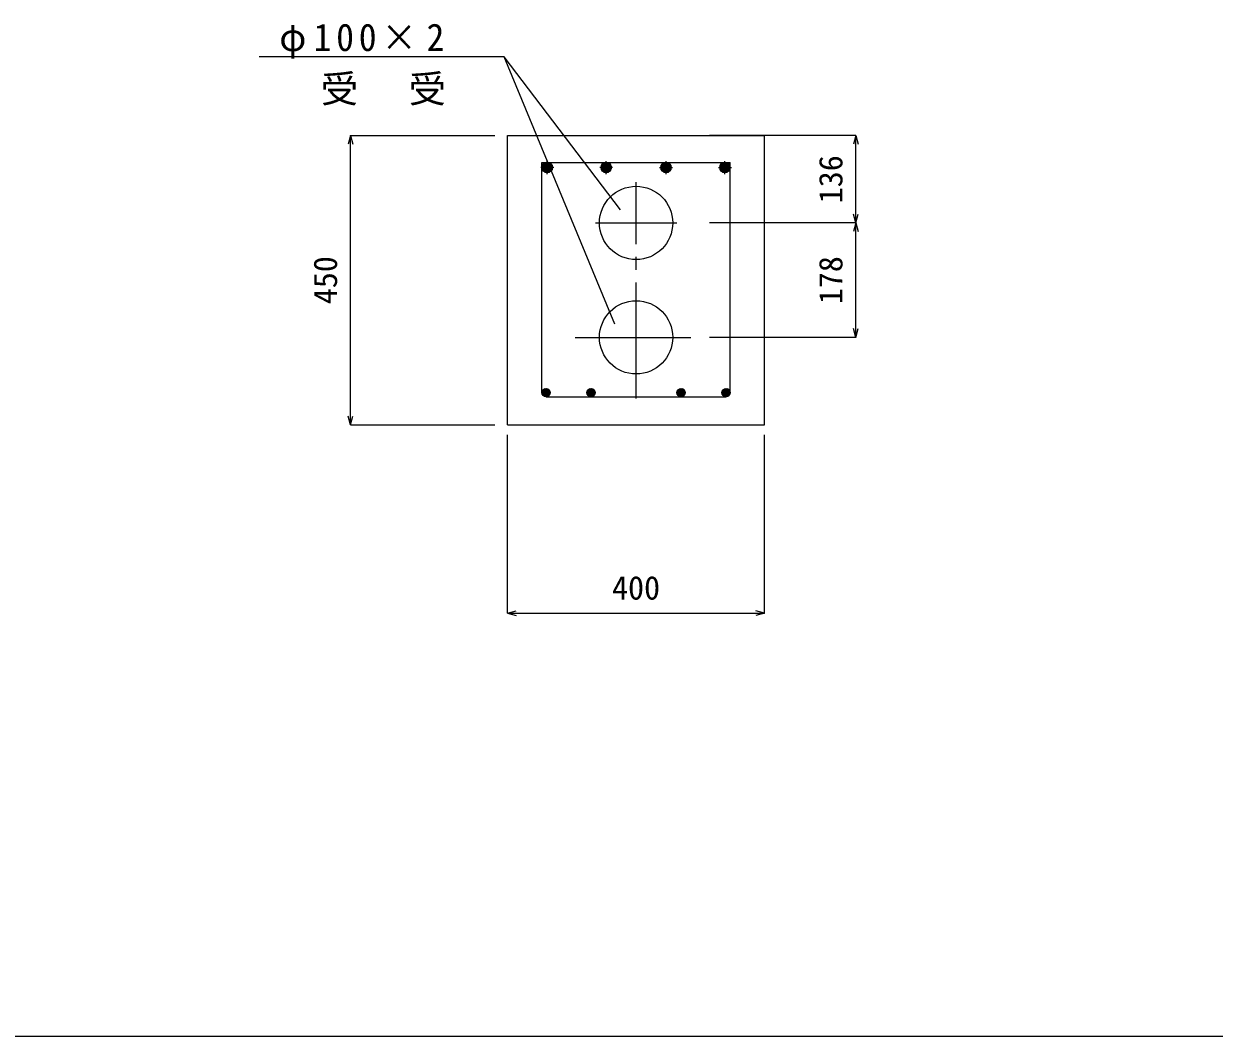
# Model space of a CAD drawing. Units: millimetres on the paper, enlarged 15 times, with parts at other scales. Extents: x -2095 to 2105, y -1473 to 4853.
# Drawn here: x -673 to 716, y -1473 to -292 of the extents above; entities that cross this region are included whole.
import ezdxf
from ezdxf.enums import TextEntityAlignment as Align

# ---------------------------------------------------------------- set-up
doc = ezdxf.new("R2010")
doc.units = ezdxf.units.MM
doc.header["$LTSCALE"] = 15
doc.linetypes.add('CHAIN1', pattern=[8, 5, -1, 1, -1])
doc.linetypes.add('CHAIN2', pattern=[12, 9, -1, 1, -1])
for name, color, linetype in [('0-1', 4, 'Continuous'), ('0-2_パイプ', 4, 'Continuous'), ('0-3', 2, 'Continuous'), ('2-0_外寸', 7, 'Continuous')]:
    doc.layers.add(name, color=color, linetype=linetype)
doc.styles.add('ＭＳ ゴシック', font='')
doc.styles.get('ＭＳ ゴシック').set_extended_font_data('MS Gothic')

msp = doc.modelspace()

# ---------------------------------------------------------------- linework, layer by layer
at = {"layer": '0-1'}
for p, q in [((-291.42, -422.35), (-294.14, -432.5)), ((-291.42, -759.85), (-291.42, -422.35)), ((-291.42, -422.35), (-288.7, -432.5)), ((-291.42, -422.35), (-122.94, -422.35)), ((298.25, -422.35), (127.3, -422.35)), ((298.25, -422.35), (295.54, -432.5)), ((298.25, -524.35), (298.25, -422.35)), ((298.25, -422.35), (300.97, -432.5)), ((298.25, -524.35), (127.3, -524.35)), ((298.25, -524.35), (295.54, -514.21)), ((298.25, -524.35), (295.54, -534.5)), ((298.25, -524.35), (300.97, -514.21)), ((298.25, -657.85), (298.25, -524.35)), ((298.25, -524.35), (300.97, -534.5)), ((298.25, -657.85), (295.54, -647.71)), ((298.25, -657.85), (300.97, -647.71)), ((298.25, -657.85), (127.3, -657.85)), ((-291.42, -759.85), (-294.14, -749.71)), ((-291.42, -759.85), (-288.7, -749.71)), ((-291.42, -759.85), (-122.94, -759.85)), ((-108.28, -979.56), (-108.28, -771.44)), ((191.72, -979.56), (191.72, -771.44)), ((-108.28, -979.56), (-98.13, -976.84)), ((-108.28, -979.56), (191.72, -979.56)), ((-108.28, -979.56), (-98.13, -982.28)), ((191.72, -979.56), (181.58, -976.84)), ((191.72, -979.56), (181.58, -982.28))]:
    msp.add_line(p, q, dxfattribs=at)
at = {"layer": '0-1', "color": 3}
for p, q in [((-108.28, -422.35), (116.72, -422.35)), ((-108.28, -759.85), (-108.28, -422.35)), ((-33.28, -422.35), (191.72, -422.35)), ((191.72, -759.85), (191.72, -422.35)), ((-108.28, -759.85), (191.72, -759.85))]:
    msp.add_line(p, q, dxfattribs=at)
at = {"layer": '0-1', "color": 7, "linetype": 'CHAIN2'}
for p, q in [((41.72, -729.03), (41.72, -476.99)), ((-5.64, -524.35), (89.09, -524.35)), ((-29.45, -657.85), (112.9, -657.85))]:
    msp.add_line(p, q, dxfattribs=at)
at = {"layer": '0-1', "color": 7}
for centre in [(41.72, -524.35), (41.72, -657.85)]:
    msp.add_circle(centre, 42.75, dxfattribs=at)
at = {"layer": '0-2_パイプ', "color": 7}
msp.add_line((17.03, -642.41), (-112.07, -330.41), dxfattribs=at)
msp.add_lwpolyline([(23.49, -509), (-112.07, -330.41), (-398.25, -330.41)], dxfattribs=at)
at = {"layer": '0-3'}
for p, q in [((-68.15, -722.35), (-68.15, -453.85)), ((-68.15, -453.85), (151.6, -453.85)), ((-67.89, -459.33), (-62.44, -453.88)), ((-67.83, -460.86), (-60.91, -453.94)), ((-67.48, -462.1), (-59.67, -454.29)), ((-67.24, -457.09), (-64.68, -454.53)), ((-66.93, -463.14), (-58.62, -454.84)), ((-66.22, -464.03), (-57.74, -455.54)), ((-65.37, -464.76), (-57.01, -456.4)), ((-64.35, -465.34), (-56.43, -457.42)), ((0.87, -459.33), (6.32, -453.88)), ((0.93, -460.86), (7.85, -453.94)), ((1.28, -462.1), (9.09, -454.29)), ((1.52, -457.09), (4.07, -454.53)), ((1.83, -463.14), (10.13, -454.84)), ((2.53, -464.03), (11.02, -455.54)), ((3.39, -464.76), (11.75, -456.4)), ((4.41, -465.34), (12.33, -457.42)), ((79.04, -465.34), (71.12, -457.42)), ((80.06, -464.76), (71.7, -456.4)), ((80.92, -464.03), (72.43, -455.54)), ((81.62, -463.14), (73.32, -454.84)), ((82.17, -462.1), (74.36, -454.29)), ((82.52, -460.86), (75.6, -453.94)), ((82.58, -459.33), (77.13, -453.88)), ((81.93, -457.09), (79.37, -454.53)), ((147.8, -465.34), (139.88, -457.42)), ((148.81, -464.76), (140.46, -456.4)), ((149.67, -464.03), (141.19, -455.54)), ((150.38, -463.14), (142.07, -454.84)), ((150.93, -462.1), (143.12, -454.29)), ((151.28, -460.86), (144.36, -453.94)), ((151.34, -459.33), (145.89, -453.88)), ((150.69, -457.09), (148.13, -454.53)), ((151.6, -722.35), (151.6, -453.85)), ((-63.15, -465.73), (-56.04, -458.62)), ((-61.68, -465.85), (-55.92, -460.09)), ((-59.65, -465.41), (-56.36, -462.11)), ((5.61, -465.73), (12.71, -458.62)), ((7.07, -465.85), (12.84, -460.09)), ((9.1, -465.41), (12.4, -462.11)), ((76.37, -465.85), (70.61, -460.09)), ((77.84, -465.73), (70.73, -458.62)), ((74.34, -465.41), (71.05, -462.11)), ((145.13, -465.85), (139.37, -460.09)), ((146.6, -465.73), (139.49, -458.62)), ((143.1, -465.41), (139.8, -462.11)), ((-68.15, -722.54), (-63.09, -717.48)), ((-68.05, -721.39), (-64.24, -717.58)), ((-68.02, -723.48), (-62.15, -717.61)), ((-67.76, -724.27), (-61.36, -717.87)), ((-67.39, -724.97), (-60.66, -718.24)), ((-67.23, -719.51), (-66.12, -718.4)), ((-66.94, -725.57), (-60.06, -718.69)), ((-66.4, -726.1), (-59.53, -719.23)), ((-65.78, -726.54), (-59.09, -719.85)), ((-65.07, -726.89), (-58.74, -720.56)), ((-64.25, -727.13), (-58.5, -721.38)), ((-15.65, -722.54), (-10.59, -717.48)), ((-15.55, -721.39), (-11.74, -717.58)), ((-15.52, -723.48), (-9.65, -717.61)), ((-15.26, -724.27), (-8.86, -717.87)), ((-14.89, -724.97), (-8.16, -718.24)), ((-14.73, -719.51), (-13.62, -718.4)), ((-14.44, -725.57), (-7.56, -718.69)), ((-13.9, -726.1), (-7.03, -719.23)), ((-13.28, -726.54), (-6.59, -719.85)), ((-12.57, -726.89), (-6.24, -720.56)), ((-11.75, -727.13), (-6, -721.38)), ((95.2, -727.13), (89.45, -721.38)), ((96.02, -726.89), (89.69, -720.56)), ((96.73, -726.54), (90.04, -719.85)), ((97.35, -726.1), (90.48, -719.23)), ((97.88, -725.57), (91, -718.69)), ((98.34, -724.97), (91.61, -718.24)), ((98.7, -724.27), (92.3, -717.87)), ((98.97, -723.48), (93.1, -717.61)), ((99.1, -722.54), (94.04, -717.48)), ((99, -721.39), (95.19, -717.58)), ((98.18, -719.51), (97.07, -718.4)), ((147.7, -727.13), (141.95, -721.38)), ((148.52, -726.89), (142.19, -720.56)), ((149.23, -726.54), (142.54, -719.85)), ((149.85, -726.1), (142.98, -719.23)), ((150.38, -725.57), (143.5, -718.69)), ((150.84, -724.97), (144.11, -718.24)), ((151.2, -724.27), (144.8, -717.87)), ((151.47, -723.48), (145.6, -717.61)), ((151.6, -722.54), (146.54, -717.48)), ((151.5, -721.39), (147.69, -717.58)), ((150.68, -719.51), (149.57, -718.4)), ((-63.29, -727.23), (-58.4, -722.34)), ((-63.28, -727.23), (146.72, -727.23)), ((-62.08, -727.08), (-58.55, -723.55)), ((-10.79, -727.23), (-5.9, -722.34)), ((-9.58, -727.08), (-6.05, -723.55)), ((94.24, -727.23), (89.35, -722.34)), ((93.03, -727.08), (89.5, -723.55)), ((146.74, -727.23), (141.85, -722.34)), ((145.53, -727.08), (142, -723.55))]:
    msp.add_line(p, q, dxfattribs=at)
at = {"layer": '0-3', "color": 4, "linetype": 'CHAIN1'}
for p, q in [((-61.91, -467.35), (-61.91, -452.35)), ((6.84, -467.35), (6.84, -452.35)), ((76.61, -467.35), (76.61, -452.35)), ((145.36, -467.35), (145.36, -452.35)), ((-54.41, -459.85), (-69.41, -459.85)), ((14.34, -459.85), (-0.66, -459.85)), ((69.11, -459.85), (84.11, -459.85)), ((137.86, -459.85), (152.86, -459.85))]:
    msp.add_line(p, q, dxfattribs=at)
at = {"layer": '0-3'}
for centre, radius in [((-61.91, -459.85), 6), ((6.84, -459.85), 6), ((76.61, -459.85), 6), ((145.36, -459.85), 6), ((-63.28, -722.35), 4.88), ((-10.78, -722.35), 4.88), ((94.22, -722.35), 4.88), ((146.72, -722.35), 4.88)]:
    msp.add_circle(centre, radius, dxfattribs=at)
at = {"layer": '2-0_外寸', "color": 5}
msp.add_line((-2094.86, -1473.13), (2105.14, -1473.13), dxfattribs=at)

# ---------------------------------------------------------------- texts
at = {"layer": '0-1', "style": 'ＭＳ ゴシック'}
for s, p in [('136', (290.75, -501.48)), ('450', (-298.92, -619.23)), ('178', (290.75, -619.23))]:
    msp.add_text(s, height=27.49, rotation=90, dxfattribs=at).set_placement(p, align=Align.BOTTOM_LEFT)
msp.add_text('400', height=27.49, dxfattribs=at).set_placement((13.6, -972.06), align=Align.BOTTOM_LEFT)
at = {"layer": '0-2_パイプ', "color": 7, "char_height": 32.1, "attachment_point": 7, "style": 'ＭＳ ゴシック'}
for s, insert in [('\\T1.27;\\W0.95;φ100×2', (-374.58, -332.56)), ('\\T1.17;受\u3000受', (-326.23, -387.36))]:
    msp.add_mtext(s, dxfattribs=dict(at, insert=insert))

doc.saveas('drawing.dxf')
